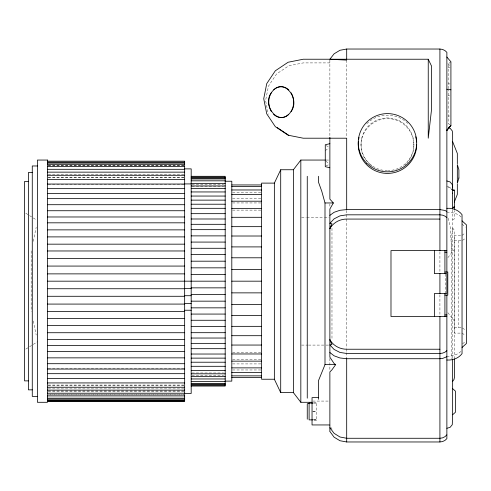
<?xml version="1.0" encoding="UTF-8"?>
<svg xmlns="http://www.w3.org/2000/svg" width="491" height="491" viewBox="0 0 491 491"><rect width="100%" height="100%" fill="white"/><g stroke="black" fill="none" stroke-linecap="round" stroke-linejoin="round"><path stroke-width="0.37" stroke-dasharray="2.46 1.84" d="M33.21 241.345L36.187 227.327M452.641 228.874L451.794 235.41L451.794 358.608M361.922 138.278L361.953 138.204C365.046 126.954 375.781 118.675 387.467 118.601A26.428 26.428 0 0 1 412.974 138.204L413.913 145.103A26.453 26.379 0 0 1 407.217 162.644M447.884 257.64L454.316 249.508M460.902 351.446C457.25 355.097 451.855 356.178 446.871 356.454M462.59 343.798L465.345 341.613M325.275 150.657L328.725 148.018M405.112 164.565L406.167 163.755M450.916 61.811L448.16 63.904L448.16 89.331M462.037 235.306L465.345 232.992M462.559 240.345L465.345 238.393M25.796 349.126L28.901 347.162M29.521 346.769L32.627 344.805M33.253 344.412L37.598 341.662M452.641 219.704L454.292 218.937L454.292 210.529M325.932 165.774L329.216 164.546M329.872 62.909L303.223 62.909L288.812 65.776L276.599 73.938L268.442 86.152L265.576 100.557L268.295 114.243M448.16 67.157L450.02 67.157M448.16 83.918L450.02 83.918M448.16 95.549L449.633 95.549M448.16 115.999L449.633 115.999M326.049 160.054L329.872 160.054M48.204 165.424L183.892 165.424M48.204 165.461L183.892 165.461M48.204 174.274L183.892 174.274M48.204 177.183L183.892 177.183M48.204 177.282L183.892 177.282M191.938 184.235L223.675 184.235M48.204 184.751L183.892 184.751M191.938 186.801L223.675 186.801M232.568 192.386L260.819 192.386M232.568 198.438L260.819 198.438M232.568 202.949L260.819 202.949M232.568 210.123L260.819 210.123M446.871 212.351C452.432 212.044 458.25 213.579 462.037 217.881M301.591 217.261L306.181 217.261M306.943 217.261L323.759 217.261M324.52 217.261L329.105 217.261M460.632 235.306L454.316 235.306L454.316 333.113L460.632 333.113M454.316 240.707L462.037 240.707M454.316 327.706L462.037 327.706M301.591 345.087L307.71 345.087M308.471 345.087L325.288 345.087M326.049 345.087L329.105 345.087M232.568 352.225L260.819 352.225M232.568 359.406L260.819 359.406M232.568 363.917L260.819 363.917M48.204 368.182L183.892 368.182M232.568 369.969L260.819 369.969M191.938 372.982L223.675 372.982M191.938 375.547L223.675 375.547M48.204 385.067L183.892 385.067M48.204 385.171L183.892 385.171M48.204 388.08L183.892 388.08M48.204 390.989L183.892 390.989M48.204 391.094L183.892 391.094M312.785 401.073L329.13 401.073M313.571 402.295L316.64 402.295L316.64 420.732L313.571 420.732M313.62 403.136L316.64 403.136M312.81 411.262L316.64 411.262M312.81 411.808L316.64 411.808M313.571 419.799L316.64 419.799M313.62 419.885L316.64 419.885M448.173 186.862L450.118 187.464L451.843 189.563M446.871 186.58L450.118 187.599L451.843 189.735M325.932 145.667L329.216 146.895M25.796 213.229L28.901 215.193M29.521 215.586L32.627 217.55M33.253 217.943L36.359 219.907M462.559 328.074L465.345 330.026M462.037 333.113L465.345 335.427M370.355 164.97L373.135 167.075M369.827 164.565L364.567 158.292A26.453 26.379 0 0 1 361.916 138.278M325.852 161.226L328.725 163.423M449.817 124.757L448.16 123.48L448.16 89.878M462.037 224.099L465.345 227.137M447.884 63.615L449.903 65.647M447.884 312.699L454.316 320.832M452.641 227.947L453.997 229.843L454.476 232.126L454.476 358.092M330.713 427.188L332.401 429.674M448.105 218.219L450.118 226.185L451.818 252.337M33.21 321.01L36.187 335.022M458.625 240.707L458.625 327.706M452.641 209.614L452.641 358.608M445.22 274.033L445.22 292.906M439.918 251.797L439.918 272.493M439.918 294.723L439.918 315.418M413.913 144.286L413.913 145.103M361.02 144.286L361.02 145.103M346.689 60.209L346.689 137.572M346.689 210.369L346.689 348.131M346.689 348.892L346.689 351.93M346.689 352.691L346.689 358.013M331.977 228.29L331.977 340.011M329.872 59.994L329.872 138.204M329.872 203.968L329.872 206.183M329.872 358.387L329.872 369.809M31.166 250.932L31.166 311.417M366.802 123.701A29.227 29.116 0 0 1 408.138 123.701M387.467 170.635A26.446 26.342 0 0 1 364.439 131.336A26.446 26.342 0 0 1 410.114 130.68A26.446 26.342 0 0 1 388.234 170.623M183.892 394.868L48.204 394.868L183.892 394.905"/><path stroke-width="0.74" d="M454.292 202.053L457.33 194.43L457.33 184.18M318.567 176.281L318.567 182.382L321.783 191.3L324.999 202.961L324.999 364.629L318.567 380.451L318.567 399.3M329.872 167.965L329.872 199.137L333.358 202.961L329.872 209.006L329.872 357.172L334.089 363.493L335.684 364.629L331.873 369.926L329.872 371.902L329.872 424.948L312.043 424.948L312.043 397.63L318.567 397.63M271.376 92.67C261.525 105.504 279.361 128.464 291.022 111.574C300.873 98.74 283.037 75.78 271.376 92.67A15.528 12.649 -90 0 0 271.29 111.432M312.043 402.295L300.83 402.295L293.385 392.604L280.705 392.604L274.359 379.236L274.359 183.118L280.705 169.745L293.385 169.745L300.83 160.054L325.288 160.054M447.682 129.127L446.871 130.262L450.916 125.493M448.492 127.991L449.302 126.856M452.641 381.378L453.997 379.482L454.476 377.192L454.476 358.86M446.871 130.391L450.916 125.61L450.916 61.811L446.871 57.03M446.871 434.873L444.92 436.702L442.532 437.868L439.918 438.273L346.689 438.273L339.95 436.996L334.089 433.332L329.872 427.759M462.037 347.481L466.45 343.454L466.45 224.884L462.037 220.858M446.871 350.703L444.92 352.2L442.532 353.152L439.918 353.477L346.689 353.477L339.95 352.434L334.089 349.445L329.872 344.903L331.977 344.608L329.872 339.668A18.959 17.737 0 0 0 346.689 349.236L439.918 349.23M329.872 215.353L334.089 212.296L339.95 210.289L346.689 209.589L439.918 209.589L444.92 210.449L446.871 211.455M446.871 356.712L442.532 358.479L439.918 358.718L346.689 358.718L339.95 357.964L334.089 355.803L329.872 352.52M312.871 403.136L309.103 403.136L307.262 403.805L307.262 419.21M446.871 428.312L450.118 427.311L452.272 424.697L452.641 414.84M329.872 143.685L325.275 144.765L325.275 166.676L329.872 167.762L329.872 137.376M446.871 272.425L446.871 52.334L444.92 50.555L442.532 49.425L439.918 49.032L346.689 49.032L339.95 50.272L334.089 53.826L329.872 59.233L346.689 60.105M329.872 431.466L334.089 437.174L339.95 440.728L346.689 441.968L439.918 441.968L442.532 441.575L444.92 440.445L446.871 438.666L446.871 295.103M428.244 59.233L428.244 138.204L431.552 109.327L431.552 66.119L428.244 59.233L303.223 59.233L288.113 62.24L275.304 70.802L266.742 83.611L263.735 98.722L266.742 113.832L275.304 126.641L288.113 135.197L303.223 138.204L346.689 138.204L346.689 209.589M47.437 161.177L184.659 161.177L184.659 401.172L47.437 401.172M47.437 162.19L184.659 162.19M47.437 163.067L184.659 163.067M47.437 164.313L184.659 164.313M37.42 165.97L32.271 165.97L32.271 396.378L37.42 396.378M47.437 166.375L184.659 166.375M184.659 168.873L191.183 168.873L191.183 393.475L184.659 393.475M47.437 169.309L184.659 169.309M47.437 172.145L184.659 172.145M32.271 172.507L28.41 172.507L28.41 389.848L32.271 389.848M47.437 175.293L184.659 175.293M191.183 176.306L225.191 176.306L225.191 386.043L191.183 386.043M191.183 177.183L225.191 177.183M191.183 178.061L225.191 178.061M191.183 178.939L225.191 178.939M47.437 179.399L184.659 179.399M191.183 180.823L225.191 180.823M225.191 181.234L231.807 181.234L231.807 381.12L225.191 381.12M28.41 181.474L24.55 181.474L24.55 380.875L28.41 380.875M274.359 183.118L261.586 183.118L261.586 379.236L274.359 379.236M191.183 183.395L225.191 183.395M184.659 183.922L191.183 183.922M47.437 184.045L184.659 184.045M231.807 184.947L261.586 184.947M191.183 185.96L225.191 185.96M231.807 186.488L261.586 186.488M191.183 188.538L225.191 188.538M47.437 188.648L184.659 188.648M231.807 189.968L261.586 189.968M452.641 189.925L454.292 189.925M191.183 191.95L225.191 191.95M47.437 193.485L184.659 193.485M231.807 194.479L261.586 194.479M191.183 196.05L225.191 196.05M47.437 198.646L184.659 198.646M191.183 200.132L225.191 200.132M231.807 201.206L261.586 201.206M324.999 202.961L333.358 202.961M191.183 204.219L225.191 204.219M47.437 204.704L184.659 204.704M454.292 207.472L452.641 207.472L452.641 208.878M191.183 208.319L225.191 208.319M231.807 208.38L261.586 208.38M446.871 208.319C452.616 207.92 458.508 209.97 462.037 214.677L462.037 353.661C458.508 358.362 452.616 360.419 446.871 360.02M47.437 210.737L184.659 210.737M191.183 213.665L225.191 213.665M47.437 216.979L184.659 216.979M231.807 217.304L261.586 217.304M191.183 218.992L225.191 218.992M439.918 219.072L346.689 219.072A18.959 17.737 0 0 0 329.872 228.634L331.977 223.7L329.872 223.405L334.089 218.857L339.95 215.868L346.689 214.825L439.918 214.825L442.532 215.156L444.92 216.108L446.871 217.599M47.437 222.822L184.659 222.822M191.183 224.313L225.191 224.313M231.807 226.658L261.586 226.658M191.183 229.659L225.191 229.659M47.437 229.874L184.659 229.874M191.183 235.883L225.191 235.883M231.807 236.011L261.586 236.011M47.437 236.895L184.659 236.895M191.183 242.081L225.191 242.081M47.437 244.168L184.659 244.168M231.807 246.905L261.586 246.905M191.183 248.286L225.191 248.286M446.871 250.619L390.989 250.619L390.989 316.517L446.871 316.517M47.437 250.969L184.659 250.969M444.92 252.184L446.871 252.184M191.183 254.51L225.191 254.51M231.807 257.793L261.586 257.793M47.437 258.536L184.659 258.536M191.183 261.187L225.191 261.187M47.437 266.073L184.659 266.073M191.183 267.841L225.191 267.841M231.807 269.485L261.586 269.485M444.92 272.032L447.792 272.032L447.792 295.103L444.92 295.103M47.437 273.874L184.659 273.874M191.183 274.494L225.191 274.494M47.437 281.177L225.191 281.177M231.807 281.177L261.586 281.177M191.183 287.855L225.191 287.855M184.659 288.444L191.183 288.444M47.437 288.745L184.659 288.745M231.807 292.863L261.586 292.863M191.183 294.508L225.191 294.508M184.659 295.711L191.183 295.711M47.437 296.282L184.659 296.282M191.183 301.161L225.191 301.161M184.659 303.512L191.183 303.512M47.437 304.082L184.659 304.082M231.807 304.555L261.586 304.555M191.183 307.845L225.191 307.845M184.659 310.238L191.183 310.238M47.437 311.38L184.659 311.38M191.183 314.068L225.191 314.068M444.92 314.958L446.871 314.958M231.807 315.449L261.586 315.449M47.437 318.438L184.659 318.438M191.183 320.267L225.191 320.267M47.437 325.459L184.659 325.459M231.807 326.343L261.586 326.343M191.183 326.466L225.191 326.466M47.437 332.726L184.659 332.726M191.183 332.689L225.191 332.689M231.807 335.697L261.586 335.697M191.183 338.035L225.191 338.035M47.437 339.533L184.659 339.533M191.183 343.362L225.191 343.362M231.807 345.05L261.586 345.05M47.437 345.584L184.659 345.584M191.183 348.684L225.191 348.684M47.437 351.617L184.659 351.617M191.183 354.029L225.191 354.029M231.807 353.968L261.586 353.968M47.437 357.859L184.659 357.859M191.183 358.129L225.191 358.129M231.807 361.149L261.586 361.149M191.183 362.217L225.191 362.217M47.437 363.702L184.659 363.702M324.999 364.629L335.684 364.629M191.183 366.304L225.191 366.304M231.807 367.869L261.586 367.869M47.437 369.054L184.659 369.054M191.183 370.404L225.191 370.404M231.807 372.381L261.586 372.381M47.437 373.676L184.659 373.676M191.183 373.817L225.191 373.817M231.807 375.861L261.586 375.861M191.183 376.388L225.191 376.388M231.807 377.401L261.586 377.401M47.437 378.493L184.659 378.493M191.183 378.96L225.191 378.96M191.183 381.532L225.191 381.532M47.437 382.931L184.659 382.931M191.183 383.416L225.191 383.416M191.183 384.293L225.191 384.293M191.183 385.165L225.191 385.165M47.437 387.239L184.659 387.239M47.437 390.136L184.659 390.136M47.437 393.223L184.659 393.223M47.437 395.899L184.659 395.899M47.437 398.189L184.659 398.189M47.437 399.171L184.659 399.171M47.437 400.312L184.659 400.312M47.437 401.055L184.659 401.055M312.871 419.885L309.103 419.885L309.103 403.136M446.871 89.221L450.916 89.81M446.871 180.958L450.118 181.952L452.272 184.573L452.641 187.943M448.817 127.881L450.118 128.28L452.272 130.919L452.641 134.313L452.641 190.072M277.212 127.586L288.812 135.338M452.641 388.645L455.396 391.124L455.396 412.268L452.641 414.748L452.641 359.025M452.641 141.654L457.33 153.438L457.33 163.687M454.292 206.877L454.292 209.068M444.92 250.619L444.92 273.597M444.92 293.544L444.92 316.517M439.918 49.032L439.918 250.619M439.918 273.597L439.918 293.544M439.918 316.517L439.918 441.968M434.375 250.619L434.375 273.597L446.871 273.597L446.871 293.544L434.375 293.544L434.375 316.517M346.689 49.032L346.689 59.233M346.689 358.718L346.689 441.968M329.872 425.206L329.872 431.098M307.262 176.281L307.262 398.17M300.83 160.054L300.83 402.295M293.385 169.745L293.385 392.604M280.705 169.745L280.705 392.604M288.714 114.409A15.16 12.349 -90 0 1 273.567 114.299M291.108 92.811A15.528 12.649 -90 0 1 291.022 111.574M273.683 89.835A15.16 12.349 90 0 1 288.831 89.945M416.693 144.286A29.227 29.116 0 0 1 385.938 173.366A29.227 29.116 0 0 1 358.399 141.248M358.602 139.732A29.227 29.116 0 0 1 359.05 137.486M415.699 136.756A29.227 29.116 0 0 1 416.607 142.009M452.598 193.086L452.641 207.079L454.476 207.079L454.476 190.318L452.524 190.318L452.598 193.086M458.889 178.049L457.33 183.29L457.33 164.577L458.889 169.818L458.889 178.049M47.437 160.054L37.42 160.054L37.42 402.295L47.437 402.295L47.437 160.054M366.802 163.307A29.227 29.116 0 0 0 415.699 150.252A29.227 29.116 0 0 0 379.905 114.593A29.227 29.116 0 0 0 366.802 163.307"/></g></svg>
